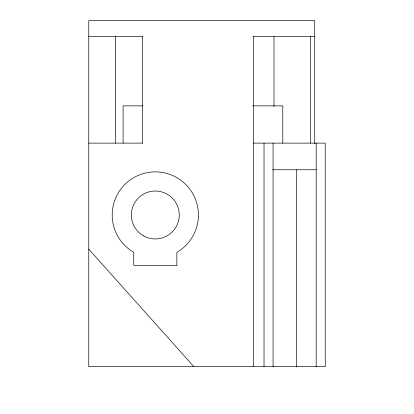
<?xml version="1.0" encoding="UTF-8"?>
<svg xmlns="http://www.w3.org/2000/svg" width="414" height="414" viewBox="0 0 414 414"><rect width="100%" height="100%" fill="white"/><g stroke="black" fill="none" stroke-linecap="round" stroke-linejoin="round"><path stroke-width="0.62" d="M88.767 36.67L142.773 36.67M252.913 36.67L314.723 36.67M142.726 105.865L123.098 105.865L123.098 143.125M252.882 105.865L282.783 105.865L282.783 143.125M88.767 143.125L142.726 143.125M253.358 143.125L325.233 143.125L325.233 366.685L88.767 366.685L88.767 20.7L314.723 20.7L314.723 143.575M272.759 169.74L316.187 169.74M88.767 249.156L193.918 366.685M316.187 143.125L316.187 366.685M310.5 36.67L310.5 143.125M296.621 169.74L296.621 366.685M273.985 36.67L273.985 106.351M273.069 143.125L273.069 366.685M264.023 143.125L264.023 366.685M253.508 36.67L253.508 366.685M142.302 36.67L142.302 143.125M115.382 36.67L115.382 143.125M176.861 265.307L133.743 265.307L133.743 252.323A43.113 43.113 0 0 1 122.275 187.273A43.113 43.113 0 0 1 188.329 187.273A43.113 43.113 0 0 1 176.861 252.323L176.861 265.307M143.327 235.726A23.955 23.955 0 0 0 179.252 214.985A23.955 23.955 0 0 0 143.327 194.238A23.955 23.955 0 0 0 143.327 235.726"/></g></svg>
